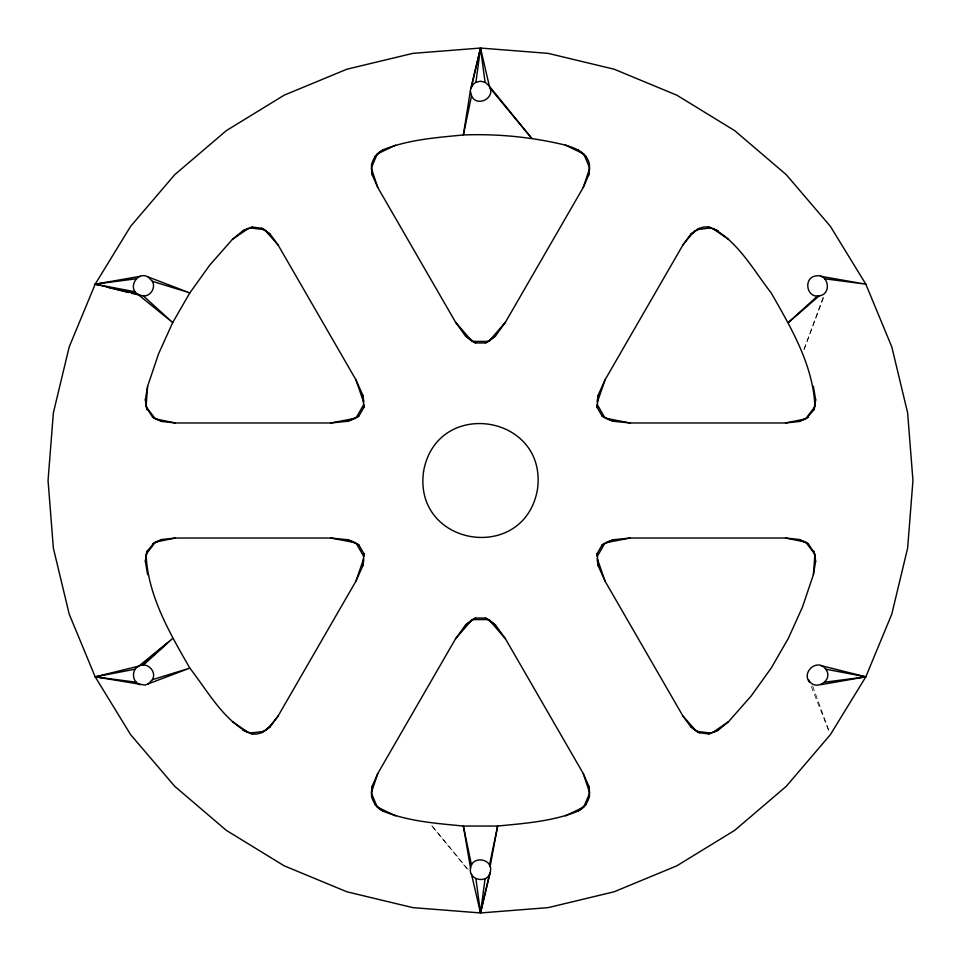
<?xml version="1.0" encoding="UTF-8"?>
<svg xmlns="http://www.w3.org/2000/svg" width="961" height="961" viewBox="0 0 961 961"><rect width="100%" height="100%" fill="white"/><g stroke="black" fill="none" stroke-linecap="round" stroke-linejoin="round"><path stroke-width="0.72" stroke-dasharray="4.8 3.6" d="M823.181 297.177L803.444 351.041L823.649 297.333M468.067 869.405L431.153 824.922L468.692 870.846M811.3 686.562L829.811 733.315M812.646 686.046L829.848 733.303"/><path stroke-width="1.44" d="M147.61 386.286L146.084 406.671L145.399 399.488L147.61 386.286L158.577 353.804L172.692 322.572L189.822 292.889L209.822 265.044L232.466 239.325L242.797 230.796L248.034 228.406M813.39 574.714L814.916 554.329L815.601 561.512L813.39 574.714L802.423 607.196L788.308 638.428L771.178 668.111L751.178 695.956L728.534 721.675L718.203 730.204L712.966 732.594M589.513 169.52L588.637 175.214L583.243 187.467L505.462 322.187L495.48 336.026L488.825 341.407L472.175 341.407L465.52 336.026L455.538 322.187L377.757 187.467L372.363 175.214L371.463 164.848C373.24 158.325 376.868 152.787 383.103 149.796C408.533 139.573 436.342 137.615 463.358 134.96L470.53 89.721L480.152 49.479M470.53 868.131C467.935 880.877 489.005 884.216 490.47 871.279C493.065 858.533 471.995 855.194 470.53 868.131L463.358 826.04C436.342 823.385 408.533 821.427 383.103 811.204C376.868 808.213 373.24 802.675 371.463 796.152L372.363 785.786L377.757 773.533L455.538 638.813L465.52 624.974L472.175 619.593L488.825 619.593L495.48 624.974L505.462 638.813L583.243 773.533L588.637 785.786L589.513 791.48M265.68 730.396L270.173 726.792L278.101 715.993L355.882 581.273L362.874 565.705L363.871 553.596L358.885 544.947L356.879 543.542M604.121 417.458L602.115 416.053L597.129 407.404L598.126 395.295L605.118 379.727L682.899 245.007L690.827 234.208L695.32 230.604M588.637 175.214L589.537 164.848C587.483 152.895 575.651 148.066 565.356 145.111C531.986 137.051 497.666 133.639 463.358 134.96L471.515 95.872L470.409 91.295M356.879 417.458L358.885 416.053L363.871 407.404L364.099 404.965M596.901 556.035L597.129 553.596L602.115 544.947L604.121 543.542M147.61 574.714L145.399 561.512L146.084 554.329C147.706 595.664 169.785 633.023 189.822 668.111C207.372 690.623 222.315 718.528 248.034 732.594M813.39 386.286L815.601 399.488L814.916 406.671C813.294 365.336 791.215 327.977 771.178 292.889C753.628 270.377 738.685 242.472 712.966 228.406M470.902 88.172L473.365 84.16L475.923 82.31L480.5 48.05L548.154 53.372L614.139 69.216L676.832 95.187L734.684 130.636L786.29 174.71L830.364 226.315L865.813 284.168L891.784 346.861L907.628 412.846L912.95 480.5L907.628 548.154L891.784 614.139L865.813 676.832L830.364 734.684L786.29 786.29L734.684 830.364L676.832 865.813L614.139 891.784L548.154 907.628L480.5 912.95L412.846 907.628L346.861 891.784L284.168 865.813L226.315 830.364L174.71 786.29L130.636 734.684L95.187 676.832L69.216 614.139L53.372 548.154L48.05 480.5L53.372 412.846L69.216 346.861L95.187 284.168L130.636 226.315L174.71 174.71L226.315 130.636L284.168 95.187L346.861 69.216L412.846 53.372L480.5 48.05L489.485 86.718C495.9 98.034 476.896 107.716 471.515 95.872M485.077 878.69L480.5 912.95L471.515 874.282M371.487 791.48L372.363 785.786M362.874 565.705L363.763 560.071M597.237 400.929L598.126 395.295M145.399 561.512L147.069 551.242L154.421 542.701M806.579 418.299L813.931 409.758L815.601 399.488M490.098 866.582L497.642 826.04C524.658 823.385 552.467 821.427 577.897 811.204C584.132 808.213 587.76 802.675 589.537 796.152L588.637 785.786M489.485 865.128L497.642 826.04L463.358 826.04L471.515 865.128M471.515 86.718L480.5 48.05L485.077 82.31L488.668 85.361L531.745 138.36L490.098 88.172M480.836 911.521L489.485 874.282M490.098 872.828L480.5 912.95L475.923 878.69M146.408 553.308L147.069 551.242M813.931 409.758L814.592 407.692M377.757 773.533L371.27 792.909L377.229 807.036L395.644 815.889M583.243 187.467L589.73 168.091L583.771 153.964L565.356 145.111M355.882 581.273L363.714 558.665M597.286 402.335L605.118 379.727M152.427 679.679C157.136 671.535 147.009 661.408 138.852 666.117L95.187 676.832L145.015 685.073L189.822 668.111L152.427 679.679L148.018 684.088M356.579 416.966L363.51 404.953M597.49 556.047L604.421 544.034M143.441 665.012L172.692 638.428L138.852 666.117C130.972 669.661 131.981 682.43 140.318 684.7M146.925 553.224L155.334 542.112L162.049 539.493L175.358 538.028L330.92 538.028L347.894 539.758L355.882 542.833L330.92 538.028M630.08 422.972L605.118 418.167L613.106 421.242L630.08 422.972L785.642 422.972L798.951 421.507L805.666 418.888L814.075 407.776M148.018 276.912L152.427 281.321L189.822 292.889L148.018 276.912C137.591 270.918 127.441 287.483 137.507 294.066L172.692 322.572L143.441 295.988L131.585 293.297M808.573 679.679C814.496 692.437 834.388 680.244 825.727 669.168C817.631 657.841 800.993 671.967 809.655 682.43M488.825 341.407L505.462 322.187M455.538 638.813L472.175 619.593M682.899 245.007C690.106 236.118 698.191 223.336 711.657 227.805L696.437 229.703M264.563 731.297L249.343 733.195C262.809 737.664 270.894 724.882 278.101 715.993M817.559 295.988L788.308 322.572L819.144 295.868C832.07 294.402 828.73 273.332 815.985 275.927C803.06 277.393 806.387 298.463 819.144 295.868M141.856 665.132L167.178 643.197M375.042 156.379L383.103 149.796M577.897 811.204L585.958 804.621M690.827 234.208L699.344 228.25M261.656 732.75L270.173 726.792M473.292 341.924L475.503 342.945L485.497 342.945L495.48 336.026M465.52 624.974L475.503 618.055L485.497 618.055L487.707 619.076M232.466 239.325L248.142 228.622M712.858 732.378L728.534 721.675M395.644 145.111L377.229 153.964L371.27 168.091L377.757 187.467M565.356 815.889L583.771 807.036L589.73 792.909L583.243 773.533M146.925 407.776L155.334 418.888L162.049 421.507L175.358 422.972L330.92 422.972L347.894 421.242L358.885 416.053M602.115 544.947L613.106 539.758L630.08 538.028L785.642 538.028L798.951 539.493L805.666 542.112L814.075 553.224M152.619 543.902L162.049 539.493M798.951 421.507L808.381 417.098M485.497 342.945L487.707 341.924M473.292 619.076L475.503 618.055M475.923 82.31L480.5 81.204L485.077 82.31M347.894 421.242L355.882 418.167L330.92 422.972M613.106 539.758L605.118 542.833L630.08 538.028M242.797 230.796L252.527 227.108L261.656 228.25L264.563 229.703L278.101 245.007L355.882 379.727L362.874 395.295L363.763 400.929M597.237 560.071L598.126 565.705L605.118 581.273L682.899 715.993L696.437 731.297L699.344 732.75L708.473 733.892L718.203 730.204M252.527 227.108L249.343 227.805L264.563 229.703M708.473 733.892L711.657 733.195L696.437 731.297M155.334 542.112L175.358 538.028M785.642 422.972L805.666 418.888M135.273 669.168L95.187 676.832L136.306 682.238M99.548 285.273L95.187 284.168L140.318 276.3M820.682 684.7L865.813 676.832L820.682 665.505M140.318 295.495L137.507 294.066L95.187 284.168L136.306 278.762M824.694 682.238L865.813 676.832L825.727 669.168M143.441 295.988C150.673 296.264 155.958 287.639 152.427 281.321M824.694 278.762L865.813 284.168L820.682 276.3M95.187 284.168L135.273 291.832M785.642 538.028L805.666 542.112M155.334 418.888L175.358 422.972M106.827 287.099L128.678 292.576M708.473 227.108L718.203 230.796M242.797 730.204L252.527 733.892M798.951 539.493L808.381 543.902L814.592 553.308M146.408 407.692L152.619 417.098L162.049 421.507M602.115 416.053L613.106 421.242M347.894 539.758L358.885 544.947M806.579 542.701L808.381 543.902M152.619 417.098L154.421 418.299M712.858 228.622L728.534 239.325M232.466 721.675L248.142 732.378M465.52 336.026L475.503 342.945M485.497 618.055L495.48 624.974M261.656 228.25L270.173 234.208L278.101 245.007M682.899 715.993L690.827 726.792L699.344 732.75M265.68 230.604L270.173 234.208M690.827 726.792L695.32 730.396M577.897 149.796L585.958 156.379M375.042 804.621L383.103 811.204M455.538 322.187L472.175 341.407M488.825 619.593L505.462 638.813M597.49 404.953L604.421 416.966M356.579 544.034L363.51 556.047M597.286 558.665L605.118 581.273M355.882 379.727L363.714 402.335M813.931 551.242L815.601 561.512M145.399 399.488L147.069 409.758M371.487 169.52L372.363 175.214M596.901 404.965L597.129 407.404M363.871 553.596L364.099 556.035M597.129 553.596L598.126 565.705M362.874 395.295L363.871 407.404M423.549 471.479C413.146 546.581 524.141 564.167 537.451 489.521C547.854 414.419 436.859 396.833 423.549 471.479"/></g></svg>
